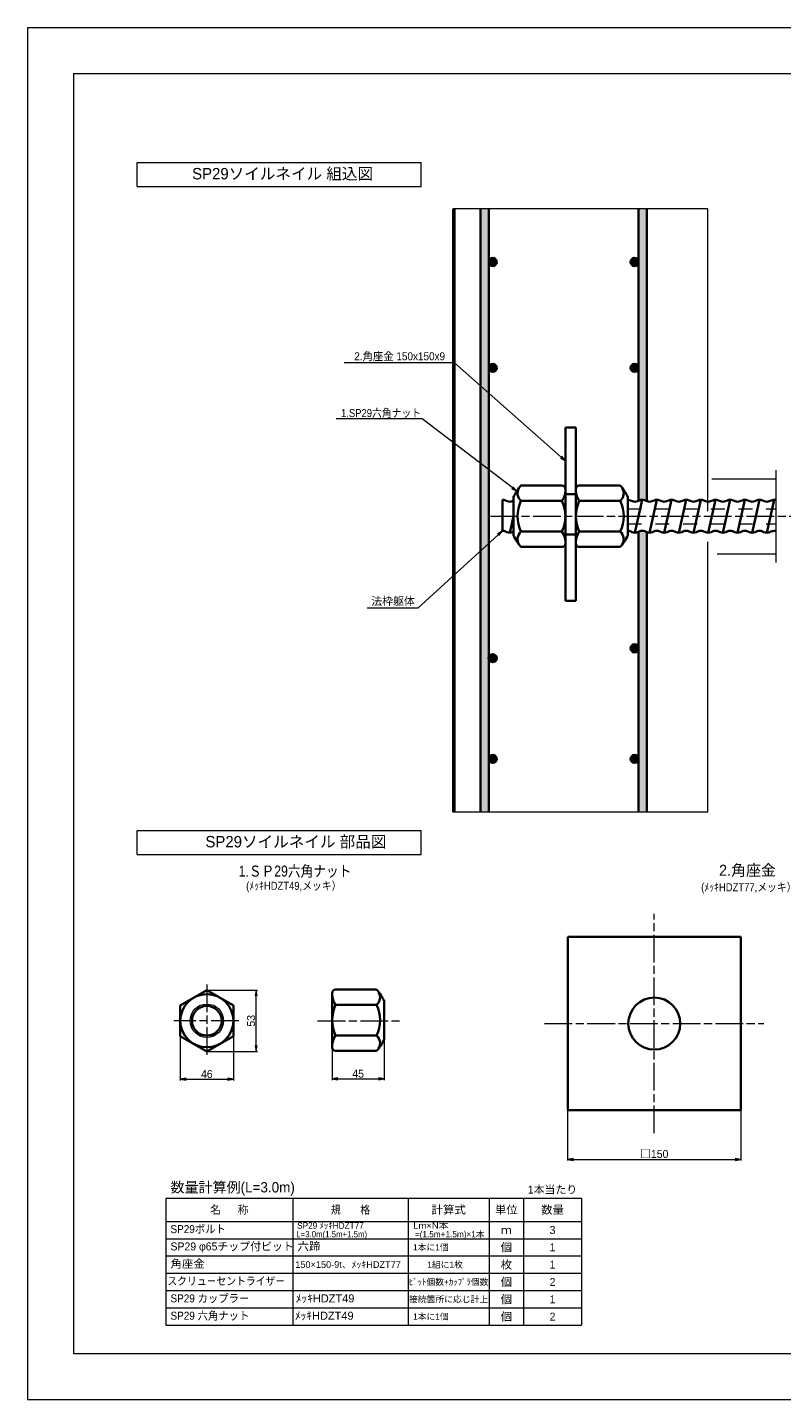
# Model space of a CAD drawing. Units: millimetres at full size, sheet at 1:2. Extents: x 2182 to 3862, y 1111 to 2299.
# Drawn here: x 2182 to 2836, y 1111 to 2299 of the extents above; entities that cross this region are included whole.
import ezdxf
from ezdxf.enums import TextEntityAlignment as Align

# ---------------------------------------------------------------- set-up
doc = ezdxf.new("R2010")
doc.units = ezdxf.units.MM
doc.header["$LTSCALE"] = 2
doc.linetypes.add('CHAIN', pattern=[18.5, 12, -1.5, 3.5, -1.5])
doc.linetypes.add('DASHED_SPACED', pattern=[12, 6, -6])
for name, color, linetype, lineweight in [('1 外形線', 7, 'Continuous', 35), ('2 細い実線', 3, 'Continuous', 20), ('3 隠れ線', 2, 'DASHED_SPACED', 13), ('4 中心線', 1, 'CHAIN', 15), ('6 寸法線', 4, 'Continuous', 13), ('7 枠・タイトル', 7, 'Continuous', 13), ('DEFPOINTS_2', 7, 'Continuous', 13)]:
    doc.layers.add(name, color=color, linetype=linetype, lineweight=lineweight)
doc.layers.add('9文字', color=7, linetype='Continuous')
doc.styles.add('ＭＳ Ｐゴシック', font='')
doc.styles.get('ＭＳ Ｐゴシック').set_extended_font_data('MS PGothic')

# ---------------------------------------------------------------- blocks, each defined once
blk = doc.blocks.new('open_arrow')
at = {"color": 0, "linetype": 'Continuous', "lineweight": -2}
blk.add_lwpolyline([(7.5, 1.25), (0, 0), (7.5, -1.25)], dxfattribs=at)

msp = doc.modelspace()

# ---------------------------------------------------------------- hatches: boundary and pattern name
at = {"layer": '1 外形線'}
for points in [[(2575.028, 1619.713), (2582.028, 1619.713), (2582.028, 1885.559), (2582.028, 2114.998), (2582.028, 2141.987), (2575.028, 2141.987), (2575.028, 2114.998), (2575.028, 1885.559)], [(2718.861, 2114.998), (2718.861, 2141.987), (2711.861, 2141.987), (2711.861, 2114.998), (2711.861, 1889.259, -0.261), (2718.861, 1888.919)], [(2582.028, 2095.978, -1), (2589.028, 2095.978, -1)], [(2704.861, 2095.978, -1), (2711.861, 2095.978, -1)], [(2582.028, 2004.277, -1), (2589.028, 2004.277, -1)], [(2704.861, 2004.277, -1), (2711.861, 2004.277, -1)], [(2718.877, 1861.964, 0.29096), (2711.861, 1862.31), (2711.861, 1619.713), (2718.861, 1619.713)], [(2711.861, 1761.453, -1), (2704.861, 1761.453, -1)], [(2588.908, 1752.885, -1), (2581.908, 1752.885, -1)], [(2582.028, 1665.722, -1), (2589.028, 1665.722, -1)], [(2704.861, 1665.722, -1), (2711.861, 1665.722, -1)]]:
    msp.add_hatch(color=256, dxfattribs=at).paths.add_polyline_path(points)

# ---------------------------------------------------------------- linework, layer by layer
for p, q in [((2551.296, 1619.713), (2551.296, 2141.987)), ((2552.296, 1619.713), (2552.296, 2141.987)), ((2575.028, 2114.998), (2575.028, 2141.987)), ((2582.028, 2114.998), (2582.028, 2141.987)), ((2711.861, 2114.998), (2711.861, 2141.987)), ((2718.861, 2114.998), (2718.861, 2141.987)), ((2575.028, 1885.559), (2575.028, 2114.998)), ((2575.028, 1885.559), (2575.028, 2114.998)), ((2582.028, 1885.559), (2582.028, 2114.998)), ((2582.028, 1885.559), (2582.028, 2114.998)), ((2711.861, 1889.259), (2711.861, 2114.998)), ((2718.861, 1888.919), (2718.861, 2114.998)), ((2657.404, 1952.549), (2648.404, 1952.549)), ((2648.404, 1895.049), (2648.404, 1952.549)), ((2657.404, 1802.549), (2657.404, 1952.549)), ((2645.475, 1902.319), (2609.975, 1902.319)), ((2660.475, 1902.319), (2695.975, 1902.319)), ((2593.95, 1890.013), (2593.95, 1863.163)), ((2598.185, 1888.748), (2596.417, 1889.564)), ((2603.475, 1889.237), (2602.414, 1888.748)), ((2603.475, 1859.225), (2603.475, 1892.313)), ((2645.475, 1889.044), (2609.975, 1889.044)), ((2657.404, 1895.049), (2648.404, 1895.049)), ((2648.475, 1852.219), (2648.475, 1899.319)), ((2657.475, 1852.219), (2657.475, 1899.319)), ((2660.475, 1889.044), (2695.975, 1889.044)), ((2702.475, 1892.313), (2702.475, 1859.225)), ((2702.475, 1859.225), (2702.475, 1892.313)), ((2706.529, 1888.75), (2704.76, 1889.566)), ((2708.644, 1861.515), (2714.994, 1890.015)), ((2712.527, 1889.566), (2710.758, 1888.75)), ((2719.229, 1888.75), (2717.46, 1889.566)), ((2721.344, 1861.515), (2727.694, 1890.015)), ((2725.227, 1889.566), (2723.458, 1888.75)), ((2731.929, 1888.75), (2730.16, 1889.566)), ((2734.044, 1861.515), (2740.394, 1890.015)), ((2737.927, 1889.566), (2736.158, 1888.75)), ((2744.629, 1888.75), (2742.86, 1889.566)), ((2746.744, 1861.515), (2753.094, 1890.015)), ((2750.627, 1889.566), (2748.858, 1888.75)), ((2757.329, 1888.75), (2755.56, 1889.566)), ((2759.444, 1861.515), (2765.794, 1890.015)), ((2763.327, 1889.566), (2761.558, 1888.75)), ((2770.029, 1888.75), (2768.26, 1889.566)), ((2772.144, 1861.515), (2778.494, 1890.015)), ((2776.027, 1889.566), (2774.258, 1888.75)), ((2782.729, 1888.75), (2780.96, 1889.566)), ((2784.844, 1861.515), (2791.194, 1890.015)), ((2788.727, 1889.566), (2786.958, 1888.75)), ((2795.429, 1888.75), (2793.66, 1889.566)), ((2797.544, 1861.515), (2803.894, 1890.015)), ((2801.427, 1889.566), (2799.658, 1888.75)), ((2808.129, 1888.75), (2806.36, 1889.566)), ((2810.244, 1861.515), (2816.594, 1890.015)), ((2814.127, 1889.566), (2812.358, 1888.75)), ((2820.829, 1888.75), (2819.06, 1889.566)), ((2822.944, 1861.515), (2829.294, 1890.015)), ((2826.827, 1889.566), (2825.058, 1888.75)), ((2575.028, 1619.713), (2575.028, 1885.559)), ((2582.028, 1619.713), (2582.028, 1885.559)), ((2600.3, 1861.513), (2603.476, 1875.769)), ((2648.404, 1802.549), (2648.404, 1875.77)), ((2597.833, 1861.962), (2596.064, 1862.778)), ((2603.475, 1862.288), (2602.767, 1861.962)), ((2645.475, 1862.494), (2609.975, 1862.494)), ((2657.475, 1860.049), (2648.475, 1860.049)), ((2660.475, 1862.494), (2695.975, 1862.494)), ((2706.177, 1861.964), (2704.408, 1862.78)), ((2712.879, 1862.78), (2711.11, 1861.964)), ((2711.861, 1619.713), (2711.861, 1862.31)), ((2718.877, 1861.964), (2717.108, 1862.78)), ((2718.861, 1619.713), (2718.877, 1861.964)), ((2725.579, 1862.78), (2723.81, 1861.964)), ((2731.577, 1861.964), (2729.808, 1862.78)), ((2738.279, 1862.78), (2736.51, 1861.964)), ((2744.277, 1861.964), (2742.508, 1862.78)), ((2750.979, 1862.78), (2749.21, 1861.964)), ((2756.977, 1861.964), (2755.208, 1862.78)), ((2763.679, 1862.78), (2761.91, 1861.964)), ((2769.677, 1861.964), (2767.908, 1862.78)), ((2776.379, 1862.78), (2774.61, 1861.964)), ((2782.377, 1861.964), (2780.608, 1862.78)), ((2789.079, 1862.78), (2787.31, 1861.964)), ((2795.077, 1861.964), (2793.308, 1862.78)), ((2801.779, 1862.78), (2800.01, 1861.964)), ((2807.777, 1861.964), (2806.008, 1862.78)), ((2814.479, 1862.78), (2812.71, 1861.964)), ((2820.477, 1861.964), (2818.708, 1862.78)), ((2827.179, 1862.78), (2825.41, 1861.964)), ((2645.475, 1849.219), (2609.975, 1849.219)), ((2660.475, 1849.219), (2695.975, 1849.219)), ((2657.404, 1802.549), (2648.404, 1802.549)), ((2800.44, 1511.546), (2650.44, 1511.546)), ((2650.44, 1511.546), (2650.44, 1361.546)), ((2800.44, 1361.546), (2800.44, 1511.546)), ((2314.834, 1452.278), (2337.834, 1465.557)), ((2337.834, 1465.557), (2360.834, 1452.278)), ((2446.412, 1415.897), (2446.412, 1462.997)), ((2449.412, 1465.997), (2484.912, 1465.997)), ((2314.834, 1452.278), (2314.834, 1425.736)), ((2360.834, 1452.278), (2360.834, 1425.736)), ((2449.412, 1452.722), (2484.912, 1452.722)), ((2491.412, 1422.902), (2491.412, 1455.991)), ((2314.834, 1425.736), (2337.834, 1412.457)), ((2337.834, 1412.457), (2360.834, 1425.736)), ((2449.412, 1426.172), (2484.912, 1426.172)), ((2449.412, 1412.897), (2484.912, 1412.897)), ((2650.44, 1361.546), (2800.44, 1361.546))]:
    msp.add_line(p, q, dxfattribs=at)
for centre, radius in [((2585.528, 2095.978), 3.5), ((2708.361, 2095.978), 3.5), ((2585.528, 2004.277), 3.5), ((2708.361, 2004.277), 3.5), ((2708.361, 1761.453), 3.5), ((2585.408, 1752.885), 3.5), ((2585.528, 1665.722), 3.5), ((2708.361, 1665.722), 3.5), ((2337.834, 1439.007), 22.993), ((2337.834, 1439.007), 12.85), ((2725.44, 1436.546), 22.5)]:
    msp.add_circle(centre, radius, dxfattribs=at)
for centre, radius, start, end in [((2639.893, 1875.769), 40, 138.41356, 155.5683), ((2645.475, 1899.319), 3, 0.00003, 90.00003), ((2660.475, 1899.319), 3, 89.99997, 179.99997), ((2666.057, 1875.769), 40, 24.4317, 41.58644), ((2593.95, 1883.013), 7, 69.36613, 90), ((2637.846, 1875.769), 30.871, 154.53146, 205.4686), ((2615.837, 1895.681), 8.855, 149.31838, 228.55037), ((2633.475, 1898.044), 15, 323.13013, 0.00003), ((2617.604, 1875.769), 30.871, 334.53146, 25.4686), ((2672.475, 1898.044), 15, 179.99997, 216.86987), ((2688.346, 1875.769), 30.871, 154.5314, 205.46854), ((2690.113, 1895.681), 8.855, 311.44963, 30.68162), ((2668.104, 1875.769), 30.871, 334.5314, 25.46854), ((2702.294, 1883.015), 7, 69.36613, 88.5172), ((2714.994, 1883.015), 7, 69.36613, 110.63387), ((2727.694, 1883.015), 7, 69.36613, 110.63387), ((2740.394, 1883.015), 7, 69.36613, 110.63387), ((2753.094, 1883.015), 7, 69.36613, 110.63387), ((2765.794, 1883.015), 7, 69.36613, 110.63387), ((2778.494, 1883.015), 7, 69.36613, 110.63387), ((2791.194, 1883.015), 7, 69.36613, 110.63387), ((2803.894, 1883.015), 7, 69.36613, 110.63387), ((2816.594, 1883.015), 7, 69.36613, 110.63387), ((2829.294, 1883.015), 7, 78.3841, 110.63387), ((2600.3, 1894.363), 6, 249.36383, 290.63395), ((2708.644, 1894.365), 6, 249.36383, 290.63395), ((2721.344, 1894.365), 6, 249.36383, 290.63395), ((2734.044, 1894.365), 6, 249.36383, 290.63395), ((2746.744, 1894.365), 6, 249.36383, 290.63395), ((2759.444, 1894.365), 6, 249.36383, 290.63395), ((2772.144, 1894.365), 6, 249.36383, 290.63395), ((2784.844, 1894.365), 6, 249.36383, 290.63395), ((2797.544, 1894.365), 6, 249.36383, 290.63395), ((2810.244, 1894.365), 6, 249.36383, 290.63395), ((2822.944, 1894.365), 6, 249.36383, 290.63395), ((2593.95, 1857.163), 6, 69.36605, 90), ((2600.3, 1868.513), 7, 249.36613, 290.63387), ((2639.893, 1875.769), 40, 204.43176, 221.5865), ((2615.837, 1855.856), 8.855, 131.44974, 210.68206), ((2633.475, 1853.494), 15, 0.00003, 36.86993), ((2672.475, 1853.494), 15, 143.13007, 179.99997), ((2690.113, 1855.856), 8.855, 329.31794, 48.55026), ((2666.057, 1875.769), 40, 318.4135, 335.56824), ((2702.294, 1857.165), 6, 69.36605, 88.27012), ((2708.644, 1868.515), 7, 249.36613, 290.63387), ((2714.994, 1857.165), 6, 69.36605, 110.63008), ((2721.344, 1868.515), 7, 249.36613, 290.63387), ((2727.694, 1857.165), 6, 69.36605, 110.63008), ((2734.044, 1868.515), 7, 249.36613, 290.63387), ((2740.394, 1857.165), 6, 69.36605, 110.63008), ((2746.744, 1868.515), 7, 249.36613, 290.63387), ((2753.094, 1857.165), 6, 69.36605, 110.63008), ((2759.444, 1868.515), 7, 249.36613, 290.63387), ((2765.794, 1857.165), 6, 69.36605, 110.63008), ((2772.144, 1868.515), 7, 249.36613, 290.63387), ((2778.494, 1857.165), 6, 69.36605, 110.63008), ((2784.844, 1868.515), 7, 249.36613, 290.63387), ((2791.194, 1857.165), 6, 69.36605, 110.63008), ((2797.544, 1868.515), 7, 249.36613, 290.63387), ((2803.894, 1857.165), 6, 69.36605, 110.63008), ((2810.244, 1868.515), 7, 249.36613, 290.63387), ((2816.594, 1857.165), 6, 69.36605, 110.63008), ((2822.944, 1868.515), 7, 249.36613, 290.63387), ((2829.294, 1857.165), 6, 76.4138, 110.63008), ((2645.475, 1852.219), 3, 270.00003, 0.00003), ((2660.475, 1852.219), 3, 179.99997, 269.99997), ((2449.412, 1462.997), 3, 90, 180), ((2461.412, 1461.722), 15, 180, 216.8699), ((2454.994, 1439.447), 40, 24.43173, 41.58647), ((2479.05, 1459.359), 8.855, 311.44966, 30.68165), ((2477.283, 1439.447), 30.871, 154.53143, 205.46857), ((2457.041, 1439.447), 30.871, 334.53143, 25.46857), ((2461.412, 1417.172), 15, 143.1301, 180), ((2479.05, 1419.534), 8.855, 329.31797, 48.55029), ((2449.412, 1415.897), 3, 180, 270), ((2454.994, 1439.447), 40, 318.41353, 335.56827)]:
    msp.add_arc(centre, radius, start, end, dxfattribs=at)
at = {"layer": '2 細い実線'}
for p, q in [((2771.861, 2141.987), (2551.296, 2141.987)), ((2771.861, 1880.228), (2771.809, 2141.987)), ((2830.703, 1915.734), (2830.703, 1835.807)), ((2775.237, 1908.269), (2830.703, 1908.269)), ((2771.861, 1619.713), (2771.861, 1853.701)), ((2779.782, 1843.269), (2830.703, 1843.269)), ((2771.861, 1619.713), (2551.296, 1619.713))]:
    msp.add_line(p, q, dxfattribs=at)
msp.add_circle((2337.834, 1439.007), 14.5, dxfattribs=at)
at = {"layer": '3 隠れ線'}
for p, q in [((2702.475, 1882.267), (2830.703, 1882.267)), ((2702.475, 1869.267), (2830.703, 1869.267))]:
    msp.add_line(p, q, dxfattribs=at)
at = {"layer": '4 中心線'}
for p, q in [((2583.424, 1875.767), (3189.431, 1875.765)), ((2725.44, 1341.546), (2725.44, 1531.546)), ((2337.834, 1470.464), (2337.834, 1407.149)), ((2365.466, 1439.007), (2309.366, 1439.007)), ((2433.816, 1439.007), (2507.261, 1439.007)), ((2630.44, 1436.546), (2820.44, 1436.546))]:
    msp.add_line(p, q, dxfattribs=at)
at = {"layer": '6 寸法線'}
for p, q in [((2337.896, 1465.557), (2381.609, 1465.557)), ((2380.609, 1412.457), (2380.609, 1465.557)), ((2314.834, 1425.674), (2314.834, 1387.334)), ((2360.834, 1425.674), (2360.834, 1387.334)), ((2446.412, 1417.109), (2446.412, 1387.683)), ((2491.412, 1422.84), (2491.412, 1387.683)), ((2337.896, 1412.457), (2381.609, 1412.457)), ((2314.834, 1388.334), (2360.834, 1388.334)), ((2446.412, 1388.683), (2491.412, 1388.683)), ((2650.37, 1361.483), (2650.37, 1317.912)), ((2800.37, 1361.483), (2800.37, 1317.912)), ((2650.37, 1318.912), (2800.37, 1318.912))]:
    msp.add_line(p, q, dxfattribs=at)
for points in [[(2648.404, 1923.799), (2644.657, 1927.109), (2552.296, 2008.705), (2456.85, 2008.705)], [(2606.35, 1897.56), (2602.378, 1900.597), (2524.433, 1960.204), (2449.81, 1960.204)], [(2593.95, 1863.163), (2590.258, 1859.791), (2520.603, 1796.172), (2476.621, 1796.172)]]:
    msp.add_lwpolyline(points, dxfattribs=at)
at = {"layer": '7 枠・タイトル'}
for p, q in [((2222.419, 2259.039), (3822.419, 2259.039)), ((2222.419, 2259.039), (2222.419, 1151.039)), ((2277.526, 2161.378), (2277.526, 2182.177)), ((2277.526, 2182.177), (2523.454, 2182.177)), ((2523.454, 2161.378), (2523.454, 2182.177)), ((2277.526, 2161.378), (2523.454, 2161.378)), ((2277.526, 1583.017), (2277.526, 1603.816)), ((2277.526, 1603.816), (2523.454, 1603.816)), ((2523.454, 1583.017), (2523.454, 1603.816)), ((2277.526, 1583.017), (2523.454, 1583.017)), ((2302.285, 1285.34), (2662.285, 1285.34)), ((2302.285, 1285.34), (2302.285, 1175.34)), ((2412.285, 1285.34), (2412.285, 1175.34)), ((2512.285, 1285.34), (2512.285, 1175.34)), ((2582.285, 1285.34), (2582.285, 1175.34)), ((2612.285, 1285.34), (2612.285, 1175.34)), ((2662.285, 1285.34), (2662.285, 1175.34)), ((2302.285, 1265.34), (2662.285, 1265.34)), ((2302.285, 1250.34), (2662.285, 1250.34)), ((2302.285, 1250.34), (2662.285, 1250.34)), ((2302.285, 1235.34), (2662.285, 1235.34)), ((2302.285, 1220.34), (2662.285, 1220.34)), ((2302.285, 1205.34), (2662.285, 1205.34)), ((2302.285, 1190.34), (2662.285, 1190.34)), ((2302.285, 1175.34), (2662.285, 1175.34)), ((2222.419, 1151.039), (3822.419, 1151.039))]:
    msp.add_line(p, q, dxfattribs=at)
at = {"layer": 'DEFPOINTS_2'}
for p, q in [((2182.419, 2299.039), (3862.419, 2299.039)), ((2182.419, 2299.039), (2182.419, 1111.039)), ((2182.419, 1111.039), (3862.419, 1111.039))]:
    msp.add_line(p, q, dxfattribs=at)

# ---------------------------------------------------------------- block references
at = {"layer": '6 寸法線', "xscale": 0.667, "yscale": 0.667}
for p, rotation in [((2648.404, 1923.799), 138.5), ((2606.35, 1897.56), 142.6), ((2593.95, 1863.163), 222.4), ((2380.609, 1465.557), 270), ((2380.609, 1412.457), 90), ((2360.834, 1388.334), 180), ((2491.412, 1388.683), 180), ((2800.37, 1318.912), 180)]:
    msp.add_blockref('open_arrow', p, dxfattribs=dict(at, rotation=rotation))
for p in [(2314.834, 1388.334), (2446.412, 1388.683), (2650.37, 1318.912)]:
    msp.add_blockref('open_arrow', p, dxfattribs=at)

# ---------------------------------------------------------------- texts
at = {"layer": '6 寸法線', "style": 'ＭＳ Ｐゴシック'}
msp.add_text('53', height=6.928, rotation=90, dxfattribs=at).set_placement((2376.109, 1439.007), align=Align.MIDDLE_CENTER)
for s, p in [('46', (2337.834, 1392.834)), ('45', (2468.912, 1393.183)), ('□150', (2725.37, 1323.711))]:
    msp.add_text(s, height=6.928, dxfattribs=at).set_placement(p, align=Align.MIDDLE_CENTER)
at = {"layer": '7 枠・タイトル', "style": 'ＭＳ Ｐゴシック'}
for s, height, p in [('SP29ソイルネイル 組込図', 9.897, (2325.083, 2164.504)), ('SP29ソイルネイル 部品図', 9.897, (2336.613, 1586.142)), ('数量計算例(L=3.0m)', 8.908, (2306.357, 1287.708)), ('SP29 φ65チップ付ビット', 6.928, (2306.357, 1238.088))]:
    msp.add_text(s, height=height, dxfattribs=at).set_placement(p, align=Align.BOTTOM_LEFT)
for s, height, p in [('1本当たり', 6.928, (2637.285, 1292.84)), ('名\u3000  称', 6.928, (2357.285, 1275.34)), ('SP29 ﾒｯｷHDZT77', 5.444, (2444.923, 1261.669)), ('ｍ', 6.928, (2597.285, 1257.84)), ('3', 6.928, (2637.285, 1257.84)), (' =(1.5m+1.5m)×1本', 5.444, (2547.285, 1254.169)), ('1', 6.928, (2637.285, 1242.84)), ('1', 6.928, (2637.285, 1227.84)), ('ﾋﾞｯﾄ個数+ｶｯﾌﾟﾗ個数', 5.444, (2547.285, 1212.84)), ('2', 6.928, (2637.285, 1212.84)), ('接続箇所に応じ計上', 5.444, (2547.285, 1197.84)), ('1', 6.928, (2637.285, 1197.84)), ('2', 6.928, (2637.285, 1182.84))]:
    msp.add_text(s, height=height, dxfattribs=at).set_placement(p, align=Align.MIDDLE_CENTER)
for s, height, width, p in [('規\u3000\u3000格', 6.928, 0.9, (2462.285, 1275.34)), ('計算式', 6.928, 1.05, (2547.285, 1275.34)), ('単位', 6.928, 1.05, (2597.285, 1275.34)), ('数量', 6.928, 1.05, (2637.285, 1275.34)), ('L=3.0m(1.5m+1.5m)', 5.444, 0.95, (2445.989, 1254.169)), ('個', 6.928, 1.05, (2597.285, 1242.84)), ('枚', 6.928, 1.05, (2597.285, 1227.84)), ('個', 6.928, 1.05, (2597.285, 1212.84)), ('個', 6.928, 1.05, (2597.285, 1197.84)), ('個', 6.928, 1.05, (2597.285, 1182.84))]:
    msp.add_text(s, height=height, dxfattribs=dict(at, width=width)).set_placement(p, align=Align.MIDDLE_CENTER)
for s, height, width, p in [('SP29ボルト', 6.928, 0.95, (2306.357, 1253.088)), ('六蹄', 6.928, 1.05, (2416.357, 1238.088)), ('角座金', 6.928, 1.05, (2306.357, 1223.088)), ('150×150-9t、ﾒｯｷHDZT77', 5.771, 1.05, (2414.434, 1223.31)), ('スクリュ－セントライザ－', 6.928, 0.9, (2303.639, 1208.088)), ('SP29 カップラ－', 6.928, 0.95, (2306.357, 1193.088)), ('ﾒｯｷHDZT49', 6.928, 1.05, (2414.807, 1193.088)), ('SP29 六角ナット', 6.928, 0.95, (2306.357, 1178.088)), ('ﾒｯｷHDZT49', 6.928, 1.05, (2414.109, 1178.088))]:
    msp.add_text(s, height=height, dxfattribs=dict(at, width=width)).set_placement(p, align=Align.BOTTOM_LEFT)
at = {"layer": '7 枠・タイトル', "style": 'ＭＳ Ｐゴシック', "width": 1.15}
msp.add_text('Lm×N本', height=5.444, dxfattribs=at).set_placement((2547.21, 1261.669), align=Align.MIDDLE_RIGHT)
at = {"layer": '7 枠・タイトル', "style": 'ＭＳ Ｐゴシック'}
for s, p in [('1本に1個', (2547.285, 1242.84)), ('1組に1枚', (2559.624, 1227.84)), ('1本に1個', (2547.285, 1182.84))]:
    msp.add_text(s, height=5.444, dxfattribs=at).set_placement(p, align=Align.MIDDLE_RIGHT)
at = {"layer": '9文字', "style": 'ＭＳ Ｐゴシック'}
for s, width, p in [('2.角座金 150x150x9', 0.95, (2544.199, 2014.326)), ('1.SP29六角ナット', 0.9, (2523.415, 1965.167))]:
    msp.add_text(s, height=6.928, dxfattribs=dict(at, width=width)).set_placement(p, align=Align.MIDDLE_RIGHT)
for s, height, p in [('法枠躯体', 6.928, (2518.036, 1802.281)), ('2.角座金', 9.501, (2830.813, 1569.321))]:
    msp.add_text(s, height=height, dxfattribs=at).set_placement(p, align=Align.MIDDLE_RIGHT)
at = {"layer": '9文字', "style": 'ＭＳ Ｐゴシック', "width": 0.85}
msp.add_text('1.ＳＰ29六角ナット', height=9.501, dxfattribs=at).set_placement((2414.255, 1568.593), align=Align.MIDDLE_CENTER)
at = {"layer": '9文字', "style": 'ＭＳ Ｐゴシック', "width": 0.9}
for s, p in [('(ﾒｯｷHDZT49,メッキ）', (2371.859, 1550.296)), ('(ﾒｯｷHDZT77,メッキ）', (2766.026, 1549.084))]:
    msp.add_text(s, height=6.928, dxfattribs=at).set_placement(p, align=Align.BOTTOM_LEFT)

doc.saveas('drawing.dxf')
